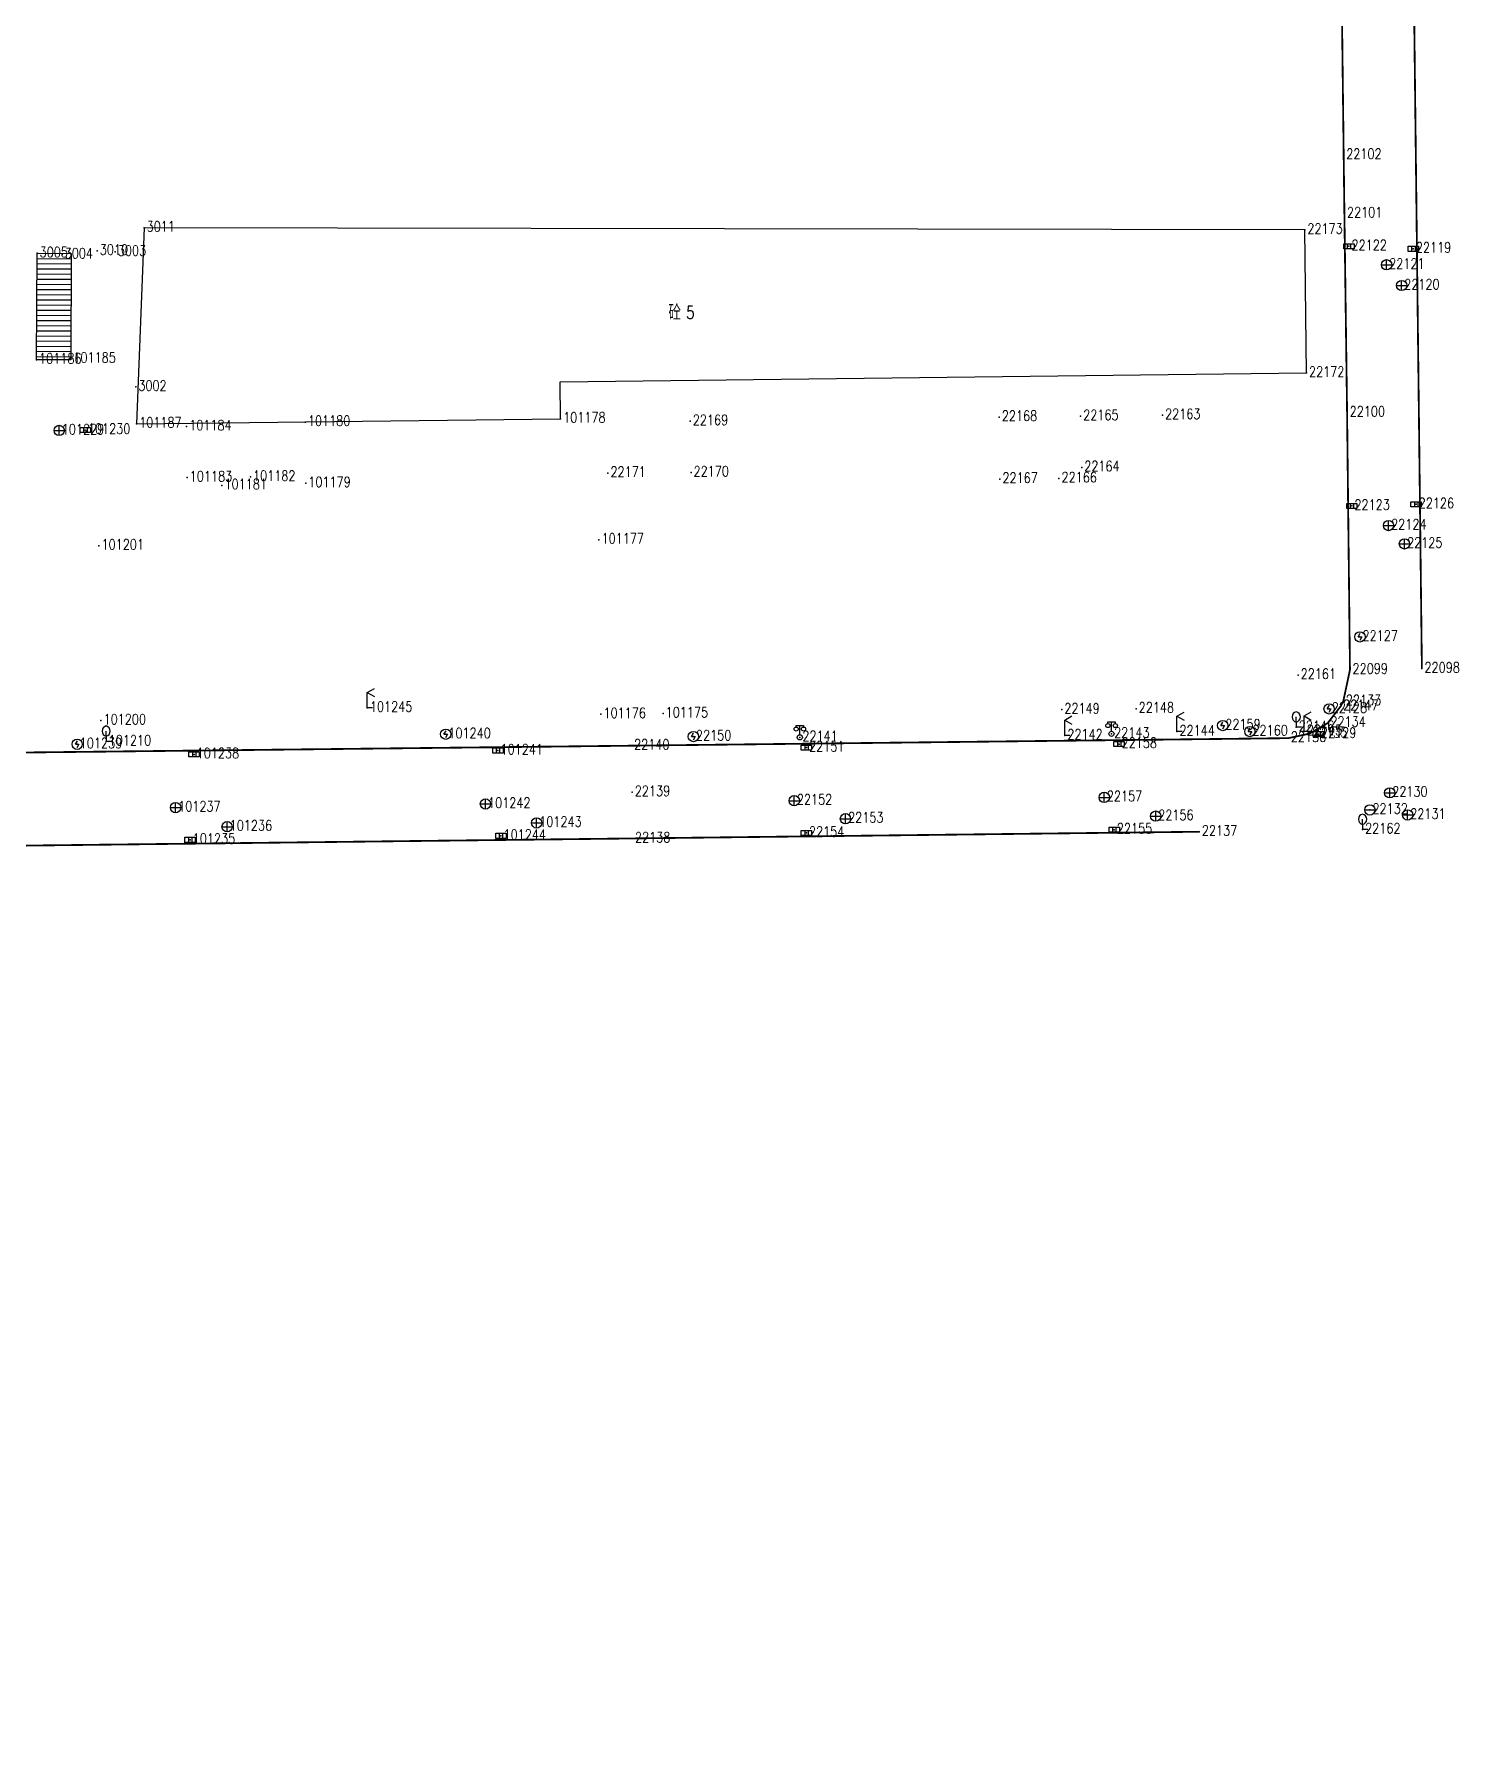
# Model space of a CAD drawing. Extents: x 953 to 1485, y 1110 to 1494.
# Drawn here: x 1347.4 to 1485.4, y 1109.8 to 1275.4 of the extents above; entities that cross this region are included whole.
import ezdxf
from ezdxf.enums import TextEntityAlignment as Align

# ---------------------------------------------------------------- set-up
doc = ezdxf.new("R2010")
doc.units = 0
doc.header["$LTSCALE"] = 0.5
doc.header["$PDSIZE"] = 0.2
doc.layers.get('0').update_dxf_attribs({"linetype": 'CONTINUOUS'})
doc.layers.add('ASSIST', color=7, linetype='CONTINUOUS', plot=False)
for name, color, linetype in [('DLDW', 11, 'CONTINUOUS'), ('DLSS', 4, 'CONTINUOUS'), ('GXYZ', 2, 'CONTINUOUS'), ('JMD', 6, 'CONTINUOUS'), ('ZBTZ', 3, 'CONTINUOUS'), ('ZDH', 1, 'CONTINUOUS')]:
    doc.layers.add(name, color=color, linetype=linetype)
doc.styles.add('HZ', font='rs.shx', dxfattribs={"width": 0.8, "bigfont": 'hztxt.shx'})

# ---------------------------------------------------------------- blocks, each defined once
blk = doc.blocks.new('gc097')
for p, q in [((-0.7, 2), (-0.7, 2.3)), ((-0.7, 2.3), (0.7, 2.3)), ((0, 0.5), (0, 2.3)), ((0.7, 2.3), (0.7, 2))]:
    blk.add_line(p, q)
for centre, radius in [((-0.7, 1.6), 0.4), ((0, 0), 0.5), ((0.73, 1.6), 0.4)]:
    blk.add_circle(centre, radius)
blk = doc.blocks.new('gc143')
for p, q in [((0, 1), (0, 2)), ((0, 1), (0, 0)), ((1, 0), (0, 0))]:
    blk.add_line(p, q)
for centre, start, end in [((0.225, 2), 102.68038, 257.31962), ((-0.225, 2), 282.68038, 77.31962)]:
    blk.add_arc(centre, 1.025, start, end)
blk = doc.blocks.new('gc052')
for p, q in [((0, 3), (1.39, 3.8)), ((0, 3), (1.39, 2.2)), ((0, 0), (0, 3)), ((1, 0), (0, 0))]:
    blk.add_line(p, q)
blk = doc.blocks.new('gc042')
blk.add_line((-1, 0), (1, 0))
blk.add_circle((0, 0), 1)
blk = doc.blocks.new('gc041')
for p, q in [((-1, 0.5), (1, 0.5)), ((-1, -0.5), (-1, 0.5)), ((-0.33, 0.5), (-0.33, -0.5)), ((0.33, 0.5), (0.33, -0.5)), ((1, 0.5), (1, -0.5)), ((1, -0.5), (-1, -0.5))]:
    blk.add_line(p, q)
blk = doc.blocks.new('gc043')
for p, q in [((-1, 0), (1, 0)), ((0, -1), (0, 1))]:
    blk.add_line(p, q)
blk.add_circle((0, 0), 1)
blk = doc.blocks.new('gc050')
for p, q in [((-0.35, 0), (0.05, 0.69)), ((-0.35, 0), (0.35, 0)), ((0.35, 0), (-0.06, -0.69))]:
    blk.add_line(p, q)
blk.add_circle((0, 0), 1)

msp = doc.modelspace()

# ---------------------------------------------------------------- linework, layer by layer
at = {"layer": 'ASSIST', "linetype": 'Continuous', "flags": 128}
msp.add_lwpolyline([(1347.59, 1243.86), (1347.64, 1254.18), (1350.95, 1254.16), (1350.91, 1243.85)], close=True, dxfattribs=at)
at = {"layer": 'DLSS', "linetype": 'Continuous', "const_width": 0.175, "flags": 128}
for points in [[(1480.04, 1455.48), (1480.28, 1433.69), (1479.59, 1405.43), (1481.85, 1213.92)], [(1474.07, 1280.2), (1474.27, 1263.71), (1474.34, 1258.03), (1474.6, 1238.74), (1474.88, 1213.81), (1474.23, 1210.75), (1473.97, 1210.26), (1472.73, 1208.65), (1470.95, 1207.62), (1468.9, 1207.18), (1405.25, 1206.45), (1342.91, 1205.75), (1341.04, 1208.75)], [(1460.28, 1198.11), (1405.34, 1197.46), (1185.35, 1194.86), (1181.21, 1194.7), (1178.12, 1194.63), (1169.91, 1193.95), (1160.64, 1192.83), (1153.46, 1191.63), (1141.84, 1189.13), (1126.8, 1184.82), (1111.38, 1179.02), (1097.35, 1172.43), (1084.6, 1165.25), (1072.9, 1158.29), (1053.39, 1146.69), (1039.51, 1138.39), (1032.84, 1134.46), (1024.77, 1130.12), (1023.39, 1129.44), (1014.66, 1125.38), (996.71, 1118.23), (983.05, 1114.36), (961.33, 1109.88)]]:
    msp.add_lwpolyline(points, dxfattribs=at)
at = {"layer": 'JMD', "linetype": 'Continuous'}
for p, q in [((1347.59, 1243.86), (1347.64, 1254.18)), ((1347.64, 1254.18), (1350.95, 1254.16)), ((1350.95, 1254.16), (1350.91, 1243.85)), ((1347.63, 1253.18), (1350.95, 1253.16)), ((1347.63, 1252.68), (1350.95, 1252.66)), ((1347.63, 1252.18), (1350.95, 1252.16)), ((1347.64, 1253.68), (1350.95, 1253.66)), ((1347.62, 1251.18), (1350.94, 1251.16)), ((1347.62, 1250.68), (1350.94, 1250.66)), ((1347.63, 1251.68), (1350.94, 1251.66)), ((1347.61, 1249.18), (1350.93, 1249.16)), ((1347.62, 1250.18), (1350.94, 1250.16)), ((1347.62, 1249.68), (1350.93, 1249.66)), ((1347.61, 1248.68), (1350.93, 1248.66)), ((1347.61, 1248.18), (1350.93, 1248.16)), ((1347.61, 1247.68), (1350.92, 1247.66)), ((1347.6, 1246.68), (1350.92, 1246.66)), ((1347.6, 1246.18), (1350.92, 1246.16)), ((1347.6, 1245.68), (1350.91, 1245.66)), ((1347.61, 1247.18), (1350.92, 1247.16)), ((1347.59, 1244.68), (1350.91, 1244.66)), ((1347.59, 1244.18), (1350.91, 1244.16)), ((1347.6, 1245.18), (1350.91, 1245.16))]:
    msp.add_line(p, q, dxfattribs=at)
at = {"layer": 'JMD', "linetype": 'Continuous', "elevation": 14.29, "flags": 128}
msp.add_lwpolyline([(1470.66, 1242.58), (1470.5, 1256.46), (1358.01, 1256.65), (1357.29, 1237.66), (1398.38, 1238.15), (1398.34, 1241.73)], close=True, dxfattribs=at)
at = {"layer": 'ZDH', "linetype": 'Continuous'}
for p in [(1474.27, 1263.71, 13.33), (1474.34, 1258.03, 13.3), (1358.01, 1256.65, 14.39), (1470.5, 1256.46, 14.28), (1347.64, 1254.18, 14.24), (1350.07, 1254.05, 14.24), (1353.47, 1254.42, 14.26), (1355.22, 1254.32, 14.26), (1474.78, 1254.86, 13.29), (1481.02, 1254.62, 13.27), (1478.43, 1253.07, 13.31), (1479.89, 1251.06, 13.29), (1350.91, 1243.95, 10.24), (1347.59, 1243.86, 10.21), (1470.66, 1242.58, 14.29), (1357.21, 1241.23, 14.26), (1357.29, 1237.66, 10.66), (1362.14, 1237.4, 10.66), (1373.64, 1237.82, 10.62), (1398.38, 1238.15, 10.67), (1410.94, 1237.9, 12.56), (1440.89, 1238.3, 13.62), (1448.78, 1238.39, 14.27), (1456.71, 1238.49, 13.84), (1474.6, 1238.74, 13.21), (1349.79, 1237.01, 10.19), (1352.32, 1237.05, 10.18), (1362.19, 1232.44, 10.23), (1368.32, 1232.5, 10.15), (1402.96, 1232.88, 14.26), (1411.02, 1232.93, 12.57), (1440.95, 1232.3, 13.63), (1446.68, 1232.35, 13.62), (1448.88, 1233.43, 13.69), (1365.56, 1231.68, 10.21), (1373.68, 1231.89, 10.2), (1475.06, 1229.69, 13.15), (1481.29, 1229.85, 13.15), (1478.62, 1227.79, 13.18), (1353.64, 1225.84, 10.28), (1402.1, 1226.42, 10.39), (1480.16, 1226.01, 13.16), (1475.85, 1217, 13.09), (1469.85, 1213.3, 13.05), (1474.88, 1213.81, 13.07), (1481.85, 1213.92, 13.09), (1379.65, 1210.11, 11.15), (1402.29, 1209.5, 11.57), (1408.31, 1209.56, 11.7), (1446.95, 1209.95, 12.48), (1454.15, 1210.03, 12.65), (1472.86, 1210.02, 12.97), (1473.97, 1210.26, 12.95), (1474.23, 1210.75, 12.92), (1353.84, 1208.89, 10.56), (1387.25, 1207.56, 11.3), (1451.77, 1207.6, 12.59), (1458.11, 1207.81, 12.75), (1462.55, 1208.4, 12.84), (1465.18, 1207.82, 12.88), (1469.67, 1208.24, 12.92), (1470.44, 1207.84, 12.97), (1470.95, 1207.62, 12.85), (1471.82, 1207.58, 12.87), (1472.73, 1208.65, 12.9), (1351.53, 1206.59, 10.55), (1354.34, 1206.86, 10.6), (1392.31, 1205.98, 11.21), (1405.25, 1206.45, 11.48), (1411.25, 1207.34, 11.75), (1421.56, 1207.26, 11.97), (1422.21, 1206.26, 11.84), (1447.24, 1207.43, 12.49), (1452.5, 1206.61, 12.44), (1468.9, 1207.18, 12.81), (1362.86, 1205.61, 10.64), (1405.32, 1201.95, 11.56), (1421.03, 1201.12, 11.86), (1451.07, 1201.44, 12.47), (1478.73, 1201.88, 13.1), (1361.07, 1200.45, 10.65), (1391.1, 1200.8, 11.26), (1425.99, 1199.37, 11.95), (1456.05, 1199.62, 12.53), (1476.81, 1200.22, 13.06), (1480.47, 1199.74, 13.14), (1366.06, 1198.6, 10.73), (1392.6, 1197.71, 11.22), (1396.06, 1198.96, 11.32), (1422.2, 1197.99, 11.83), (1452.04, 1198.31, 12.39), (1460.28, 1198.11, 12.57), (1476.1, 1198.32, 13.4), (1362.48, 1197.33, 10.63), (1405.34, 1197.46, 11.46)]:
    msp.add_point(p, dxfattribs=at)

# ---------------------------------------------------------------- block references
at = {"layer": 'DLDW', "linetype": 'Continuous', "xscale": 0.5, "yscale": 0.5}
for p in [(1421.56, 1207.26, 11.97), (1451.77, 1207.6, 12.59)]:
    msp.add_blockref('gc097', p, dxfattribs=at)
at = {"layer": 'DLSS', "linetype": 'Continuous', "xscale": 0.5, "yscale": 0.5}
for p in [(1379.65, 1210.11, 11.15), (1447.24, 1207.43, 12.49), (1458.11, 1207.81, 12.75), (1470.44, 1207.84, 12.97)]:
    msp.add_blockref('gc052', p, dxfattribs=at)
at = {"layer": 'GXYZ', "linetype": 'Continuous', "xscale": 0.5, "yscale": 0.5}
for name, p in [('gc041', (1474.78, 1254.86, 13.29)), ('gc041', (1481.02, 1254.62, 13.27)), ('gc043', (1478.43, 1253.07, 13.31)), ('gc043', (1479.89, 1251.06, 13.29)), ('gc043', (1349.79, 1237.01, 10.19)), ('gc041', (1352.32, 1237.05, 10.18)), ('gc041', (1475.06, 1229.69, 13.15)), ('gc041', (1481.29, 1229.85, 13.15)), ('gc043', (1478.62, 1227.79, 13.18)), ('gc043', (1480.16, 1226.01, 13.16)), ('gc050', (1475.85, 1217, 13.09)), ('gc050', (1472.86, 1210.02, 12.97)), ('gc050', (1387.25, 1207.56, 11.3)), ('gc050', (1411.25, 1207.34, 11.75)), ('gc050', (1462.55, 1208.4, 12.84)), ('gc050', (1465.18, 1207.82, 12.88)), ('gc041', (1471.82, 1207.58, 12.87)), ('gc050', (1351.53, 1206.59, 10.55)), ('gc041', (1362.86, 1205.61, 10.64)), ('gc041', (1392.31, 1205.98, 11.21)), ('gc041', (1422.21, 1206.26, 11.84)), ('gc041', (1452.5, 1206.61, 12.44)), ('gc043', (1361.07, 1200.45, 10.65)), ('gc043', (1391.1, 1200.8, 11.26)), ('gc043', (1421.03, 1201.12, 11.86)), ('gc043', (1451.07, 1201.44, 12.47)), ('gc043', (1478.73, 1201.88, 13.1)), ('gc043', (1396.06, 1198.96, 11.32)), ('gc043', (1425.99, 1199.37, 11.95)), ('gc043', (1456.05, 1199.62, 12.53)), ('gc042', (1476.81, 1200.22, 13.06)), ('gc043', (1480.47, 1199.74, 13.14)), ('gc041', (1362.48, 1197.33, 10.63)), ('gc043', (1366.06, 1198.6, 10.73)), ('gc041', (1392.6, 1197.71, 11.22)), ('gc041', (1422.2, 1197.99, 11.83)), ('gc041', (1452.04, 1198.31, 12.39))]:
    msp.add_blockref(name, p, dxfattribs=at)
at = {"layer": 'ZBTZ', "linetype": 'Continuous', "xscale": 0.5, "yscale": 0.5}
for p in [(1469.67, 1208.24, 12.92), (1354.34, 1206.86, 10.6), (1476.1, 1198.32, 13.4)]:
    msp.add_blockref('gc143', p, dxfattribs=at)

# ---------------------------------------------------------------- texts
at = {"layer": 'JMD', "linetype": 'Continuous', "style": 'HZ', "width": 0.8}
msp.add_text('砼', height=1.5, dxfattribs=at).set_placement((1410.04, 1248.44), align=Align.MIDDLE_RIGHT)
msp.add_text('5', height=1.2, dxfattribs=at).set_placement((1410.54, 1248.44), align=Align.MIDDLE_LEFT)
at = {"layer": 'ZDH', "linetype": 'Continuous', "style": 'HZ', "width": 0.8}
for s, p in [('22102', (1474.52, 1263.33, 13.33)), ('3011', (1358.26, 1256.28, 14.39)), ('22101', (1474.59, 1257.66, 13.3)), ('22173', (1470.75, 1256.08, 14.28)), ('22122', (1475.03, 1254.48, 13.29)), ('3005', (1347.89, 1253.8, 14.24)), ('3004', (1350.32, 1253.68, 14.24)), ('3010', (1353.72, 1254.04, 14.26)), ('3003', (1355.47, 1253.95, 14.26)), ('22119', (1481.27, 1254.25, 13.27)), ('22121', (1478.68, 1252.69, 13.31)), ('22120', (1480.14, 1250.68, 13.29)), ('101186', (1347.84, 1243.49, 10.21)), ('101185', (1351.16, 1243.58, 10.24)), ('22172', (1470.91, 1242.21, 14.29)), ('3002', (1357.46, 1240.86, 14.26)), ('22168', (1441.14, 1237.93, 13.62)), ('22165', (1449.03, 1238.02, 14.27)), ('22163', (1456.96, 1238.11, 13.84)), ('22100', (1474.85, 1238.36, 13.21)), ('101229', (1350.04, 1236.63, 10.19)), ('101230', (1352.57, 1236.68, 10.18)), ('101187', (1357.54, 1237.29, 10.66)), ('101184', (1362.39, 1237.02, 10.66)), ('101180', (1373.89, 1237.45, 10.62)), ('101178', (1398.63, 1237.77, 10.67)), ('22169', (1411.19, 1237.53, 12.56)), ('22164', (1449.13, 1233.05, 13.69)), ('101183', (1362.44, 1232.07, 10.23)), ('101181', (1365.81, 1231.31, 10.21)), ('101182', (1368.57, 1232.12, 10.15)), ('101179', (1373.93, 1231.52, 10.2)), ('22171', (1403.21, 1232.5, 14.26)), ('22170', (1411.27, 1232.56, 12.57)), ('22167', (1441.2, 1231.92, 13.63)), ('22166', (1446.93, 1231.98, 13.62)), ('22123', (1475.31, 1229.31, 13.15)), ('22126', (1481.54, 1229.47, 13.15)), ('22124', (1478.87, 1227.42, 13.18)), ('101201', (1353.89, 1225.46, 10.28)), ('101177', (1402.35, 1226.04, 10.39)), ('22125', (1480.41, 1225.64, 13.16)), ('22127', (1476.1, 1216.63, 13.09)), ('22099', (1475.13, 1213.43, 13.07)), ('22098', (1482.1, 1213.54, 13.09)), ('22161', (1470.1, 1212.92, 13.05)), ('22147', (1474.22, 1209.88, 12.95)), ('22133', (1474.48, 1210.37, 12.92)), ('101200', (1354.09, 1208.52, 10.56)), ('101245', (1379.9, 1209.74, 11.15)), ('101176', (1402.54, 1209.12, 11.57)), ('101175', (1408.56, 1209.19, 11.7)), ('22149', (1447.2, 1209.57, 12.48)), ('22148', (1454.4, 1209.66, 12.65)), ('22134', (1472.98, 1208.28, 12.9)), ('22128', (1473.11, 1209.65, 12.97)), ('101210', (1354.59, 1206.48, 10.6)), ('101240', (1387.5, 1207.18, 11.3)), ('22150', (1411.5, 1206.96, 11.75)), ('22141', (1421.81, 1206.88, 11.97)), ('22142', (1447.49, 1207.05, 12.49)), ('22143', (1452.02, 1207.22, 12.59)), ('22144', (1458.36, 1207.43, 12.75)), ('22159', (1462.8, 1208.03, 12.84)), ('22160', (1465.43, 1207.44, 12.88)), ('22136', (1469.15, 1206.81, 12.81)), ('22146', (1469.92, 1207.87, 12.92)), ('22145', (1470.69, 1207.46, 12.97)), ('22135', (1471.2, 1207.24, 12.85)), ('22129', (1472.07, 1207.2, 12.87)), ('101239', (1351.78, 1206.21, 10.55)), ('101238', (1363.11, 1205.23, 10.64)), ('101241', (1392.56, 1205.6, 11.21)), ('22140', (1405.5, 1206.07, 11.48)), ('22151', (1422.46, 1205.88, 11.84)), ('22158', (1452.75, 1206.24, 12.44)), ('22139', (1405.57, 1201.57, 11.56)), ('22130', (1478.98, 1201.51, 13.1)), ('101237', (1361.32, 1200.08, 10.65)), ('101242', (1391.35, 1200.42, 11.26)), ('22152', (1421.28, 1200.75, 11.86)), ('22157', (1451.32, 1201.07, 12.47)), ('22132', (1477.06, 1199.85, 13.06)), ('101236', (1366.31, 1198.23, 10.73)), ('101243', (1396.31, 1198.59, 11.32)), ('22153', (1426.24, 1199, 11.95)), ('22156', (1456.3, 1199.24, 12.53)), ('22131', (1480.72, 1199.36, 13.14)), ('101235', (1362.73, 1196.95, 10.63)), ('101244', (1392.85, 1197.33, 11.22)), ('22138', (1405.59, 1197.08, 11.46)), ('22154', (1422.45, 1197.62, 11.83)), ('22155', (1452.29, 1197.93, 12.39)), ('22137', (1460.53, 1197.73, 12.57)), ('22162', (1476.35, 1197.95, 13.4))]:
    msp.add_text(s, height=1, dxfattribs=at).set_placement(p)

doc.saveas('drawing.dxf')
